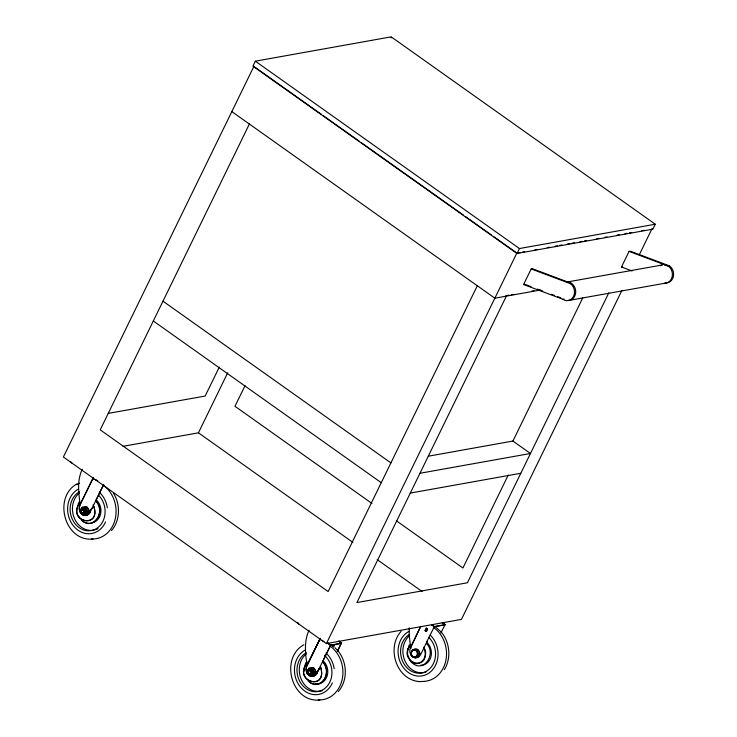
<?xml version="1.0" encoding="UTF-8"?>
<svg xmlns="http://www.w3.org/2000/svg" width="737" height="737" viewBox="0 0 737 737"><rect width="100%" height="100%" fill="white"/><g stroke="black" fill="none" stroke-linecap="round" stroke-linejoin="round"><path stroke-width="1.11" d="M409.228 627.813L409.275 635.939L410.822 648.588M303.939 670.587L304.031 669.049M80.858 511.607C85.363 502.689 84.571 519.788 81.042 510.796M81.356 511.183L81.383 510.732M307.882 671.729L308.232 673.498L309.494 674.198M308.223 671.665L308.306 672.632M307.974 672.08L308.858 670.265M308.315 672.015L308.398 671.462M80.932 511.248L81.356 510.032L82.415 509.562A1.76 1.492 79.8 0 1 83.926 511.69A1.76 1.492 79.8 0 1 81.954 512.943A1.76 1.492 79.8 0 1 81.125 510.382M307.965 671.324A1.76 1.492 79.8 0 0 308.794 673.885A1.76 1.492 79.8 0 0 310.765 672.623A1.76 1.492 79.8 0 0 309.254 670.504L307.817 671.729L308.683 673.719M308.895 674.576C316.21 671.693 303.801 666.755 309.153 674.254M83.705 513.164L84.626 511.883L84.147 509.663M84.626 511.883L84.7 511.331M84.921 511.828L84.469 509.728M85.262 511.773L84.433 509.304M85.603 511.708L84.718 509.249M311.419 672.826L310.59 670.357M311.76 672.77L311.309 670.661M312.101 672.706L311.521 670.504M312.442 672.641L311.521 670.191L309.752 670.246M312.552 672.08L311.558 673.922L308.646 674.033M84.082 511.8L83.419 509.792M84.184 511.34L83.364 512.851L81.816 512.436M84.423 511.745L83.76 509.728M84.092 512.841L84.866 511.22L84.405 509.958M85.105 511.625L85.16 510.704M85.345 511.579L85.354 510.667M311.705 672.153L311.447 673.038M312.184 672.513L311.64 670.596M407.976 648.486L407.487 654.244L410.076 660.278M80.996 510.796L82.351 509.267M307.836 671.739L308.867 670.541L308.563 670.956M81.383 510.078L81.475 512.215M308.223 671.011L308.066 672.632L309.033 673.959M78.104 504.209L79.172 502.035M304.943 665.152L305.109 664.682M407.764 649.371L410.831 644.433C395.797 662.489 431.412 673.6 424.245 648.514M85.842 514.776L87.583 511.202L89.039 510.944L88.283 509.046L87.169 507.213L82.102 507.314L80.361 510.888L82.231 514.619L87.298 514.518L89.039 510.944M312.681 675.718L314.423 672.144L315.878 671.877L315.123 669.979L314.008 668.146L308.941 668.247L307.2 671.822L309.07 675.553L314.137 675.451L315.878 671.877M416.267 657.164L418.017 653.59L419.417 653.341L417.547 649.601L412.527 649.702L410.785 653.277L412.656 657.008L417.676 656.916L419.417 653.341M320.3 638.417L319.37 641.033L320.392 638.408M84.967 511.819L84.433 512.777L82.083 512.62M85.308 511.764L84.773 512.712M85.649 511.699L83.926 513.238M85.354 512.611L85.842 511.662M85.695 512.169L85.888 511.653M311.465 672.817L310.931 673.775M310.885 674.042L311.806 672.761M312.147 672.697L310.434 674.235M312.728 672.595L312 673.581M85.188 511.994L84.985 509.857M309.826 673.94L310.968 672.734L310.259 670.725M311.309 672.669L310.857 673.452M311.825 673.286L312.276 672.494M410.776 647.565L420.643 626.524M82.047 513.311L82.185 513.8M93.065 477.944L80.186 504.486C78.573 492.952 76.952 480.073 82.277 469.285M319.904 638.887L307.025 665.419C305.413 653.885 303.791 641.006 309.116 630.218M420.726 626.303L410.481 647.408A6.808 5.767 79.8 0 0 412.766 656.75A6.808 5.767 79.8 0 0 420.643 654.622L427.331 640.95M255.343 61.18L252.929 66.127L517.033 253.5L652.862 229.17L655.276 224.223L391.181 36.85L255.343 61.18L519.447 248.544L655.276 224.223M253.961 66.238L63.382 456.995L326.38 643.594L461.445 619.402L621.844 290.553M249.373 124.046L100.223 429.846L328.158 591.562L477.309 285.753M79.909 505.048L80.029 505.029A6.808 5.767 79.8 0 0 82.314 514.371A6.808 5.767 79.8 0 0 90.19 512.243L90.071 512.261A6.808 5.767 79.8 0 1 82.185 514.389A6.808 5.767 79.8 0 1 79.909 505.048L93.396 477.622M90.071 512.261L103.309 485.397M96.75 498.59L103.687 484.402M219.285 367.118L205.172 396.036L108.201 413.411M123.033 446.318L198.446 432.812L227.696 372.83M391.043 37.928L391.347 37.311M245.062 385.617L234.983 406.28L371.936 503.445M316.91 673.203L319.112 668.91L316.91 673.203A6.808 5.767 79.8 0 1 309.024 675.332A6.808 5.767 79.8 0 1 306.749 665.99L320.116 638.583M317.03 673.176A6.808 5.767 79.8 0 1 309.153 675.304A6.808 5.767 79.8 0 1 306.868 665.962L320.236 638.564M326.38 643.594L516.969 252.837M517.033 253.5L519.447 248.544M323.589 659.532L330.618 645.142L341.415 643.208L337.657 650.918M328.195 643.079L330.738 645.124L318.983 668.938M332.369 646.404L333.17 644.755L334.395 645.511L333.465 647.187M332.488 646.386L333.299 644.737L334.395 645.511M337.242 651.536L341.194 643.429M564.045 299.047L562.838 299.259L523.574 284.519L531.174 268.931L532.381 268.71L571.654 283.459A9.249 7.831 79.8 0 1 575.505 293.962A9.249 7.831 79.8 0 1 568.006 300.447M428.354 456.194L512.934 441.048L582.755 297.886M424.908 630.586L426.235 628.09L427.331 628.864C427.478 633.783 423.231 629.195 426.124 631.342M426.004 631.36L427.331 628.864M508.263 475.033L462.919 567.997L396.322 520.746M427.202 640.969L434.36 626.57L431.596 624.607M440.855 632.982L445.037 624.654L442.615 622.59M608.826 292.819L467.405 582.774L356.901 602.562L506.356 296.136L505.803 295.749M632.079 270.967L621.466 266.987L629.066 251.4L630.282 251.179L669.546 265.928A9.249 7.831 79.8 0 1 673.397 276.43A9.249 7.831 79.8 0 1 665.907 282.916M639.467 254.422L652.033 228.645M654.051 224.518L654.345 223.901M305.791 663.401L306.997 661.66M408.722 646.128L409.404 644.838M444.319 669.675C451.413 658.27 449.911 642.618 441.481 632.328M308.306 671.26L309.531 670.136L311.078 669.961M81.171 509.93L80.886 511.764L81.457 512.731M308.011 670.863L307.771 672.688M308.517 670.965L309.19 670.2M84.313 512.151L83.705 512.786M85.28 511.985L84.377 512.666M79.329 503.095C67.307 521.989 101.052 529.581 93.792 506.135M85.243 515.633L92.272 507.977M314.506 674.254L319.112 668.91M79.467 502.92C66.726 523.353 103.152 528.844 93.148 504.9M111.471 530.612C120.297 520.46 120.518 504.707 113.655 493.458M306.306 663.853C293.814 682.683 327.928 690.772 320.632 667.077C327.799 692.163 292.184 681.052 307.218 662.987M338.311 691.555C348.113 680.251 347.293 662.148 337.951 650.826M401.112 631.314C386.059 647.814 396.506 680.297 419.758 681.587M82.59 509.645L84.221 509.037L85.428 510.059L84.239 509.018L81.973 509.709M418.929 654.926L420.412 653.406M81.604 509.654L82.784 509.074M85.031 509.847L82.323 509.553L83.41 508.954M82.332 509.525L83.797 509.414M309.365 670.43L309.872 670.08M82.268 513.33L84.479 512.768M310.093 674.3L310.977 673.765M84.359 512.455L83.327 512.943M311.244 673.388L310.507 673.821L311.088 673.719M311.456 673.554L311.926 673.268M77.164 483.758C52.603 497.042 64.487 542.073 93.046 539.06M304.003 644.7C279.452 657.994 291.327 702.997 319.886 700.003M307.919 672.595L308.748 672.863L308.241 673.203M83.382 509.368L82.655 509.589L83.115 509.589M308.812 670.274L310.203 670.117M82.82 512.611L84.764 512.593M310.848 673.765L311.604 673.535M517.991 252.837L520.239 252.432M522.496 252.036L524.744 251.63M534.878 249.815L537.126 249.41M547.259 247.595L549.507 247.19M555.136 246.186L557.384 245.78M559.641 245.375L561.889 244.979M567.518 243.965L569.765 243.569M572.023 243.164L574.27 242.759M579.899 241.754L582.147 241.349M584.404 240.944L586.652 240.538M596.786 238.724L599.034 238.327M604.662 237.314L606.91 236.909M617.044 235.103L619.292 234.698M624.921 233.684L627.169 233.288M629.426 232.883L631.673 232.477M641.807 230.663L644.055 230.257M523.574 284.519L524.781 284.298M621.466 266.987L622.673 266.766M566.781 282.078L662.342 264.961A9.249 7.831 79.8 0 0 660.453 265.799M531.174 268.931L570.438 283.671L571.654 283.459L567.693 282.05M669.546 265.928L668.339 266.14L629.066 251.4M506.936 295.546L509.184 295.141M511.441 294.736L513.698 294.33M531.746 291.097L533.993 290.7M540.184 290.074L494.84 298.199L231.842 111.6M570.042 300.226L666.727 282.907M82.102 507.314L87.169 507.213M82.231 514.619L87.298 514.518M419.952 473.274L530.465 453.485L512.934 441.048M410.297 493.071L520.81 473.283M445.037 624.654L434.231 626.588L431.808 624.386M330.526 645.345L341.323 643.41M426.235 628.09L427.211 628.891M434.139 626.782L444.936 624.847M308.941 668.247L314.008 668.146M412.527 649.702L417.547 649.601M410.463 654.364L410.675 654.871A10.484 8.89 79.8 0 0 415.152 657.984L415.705 658.012M84.506 513.136L81.807 513.099M309.024 673.913L309.872 673.94M310.618 674.171L311.346 674.079M82.397 509.138L84.386 509M309.236 670.08L310.756 669.841M310.176 670.311L311.171 670.311M419.51 681.596L423.655 681.43M313.308 675.387L314.137 675.451M83.99 512.805L83.106 512.556M82.48 512.666L83.309 512.924M81.807 512.786L82.627 513.044M309.466 673.986L308.646 673.729M83.29 513.145L84.018 513.192M82.949 513.21L83.484 513.293M310.13 674.079L310.857 674.134M309.789 674.143L310.323 674.226M309.448 674.198L309.982 674.291M664.378 264.74L668.339 266.14A9.249 7.831 79.8 0 1 672.19 276.651A9.249 7.831 79.8 0 1 664.691 283.137M83.198 509.027L83.705 509.12M310.664 669.85L311.226 669.933M310.037 669.97L310.544 670.053M83.373 509.396L84.129 509.405M309.872 670.394L310.645 670.661M525.84 284.694L531.147 286.693M537.522 289.079L542.828 291.078M551.313 294.266L554.5 295.454M557.679 296.652L560.866 297.849M82.866 512.602L83.438 512.749M82.655 513.256L81.217 512.132M308.978 673.664L309.835 674.134M83.069 512.869L83.53 513.099M82.83 512.915L83.336 513.136M82.489 512.97L82.995 513.201M82.608 513.265L81.743 512.676L82.194 513.026M310.213 682.637C322.631 690.431 332.221 670.338 322.751 661.973M84 509.064L84.479 509.295M83.659 509.129L84.138 509.35M311.125 669.951L312.027 670.532M310.885 669.997L311.687 670.587M310.498 670.062L311.355 670.652M310.157 670.126L311.014 670.716M310.59 670.412L311.659 672.162M310.249 670.467L310.95 670.956M253.86 66.45L321.249 114.253M323.128 115.58L359.628 141.486M361.498 142.812L463.518 215.186M465.388 216.521L491.597 235.112M493.468 236.439L516.867 253.04M162.978 301.184L390.914 462.9M153.324 320.982L381.259 482.698M198.446 432.812L352.876 542.377M377.215 559.641L422.135 591.516M442.154 622.719L444.908 624.672L442.495 622.608M431.504 624.801L434.259 626.763M339.453 641.927L341.295 643.235L338.744 641.052M327.983 643.161L330.738 645.124M327.882 643.355L330.646 645.317M435.125 626.625L441.426 632.254M433.706 627.602L435.982 629.334A29.351 24.865 79.8 0 1 445.673 661.375A29.351 24.865 79.8 0 1 423.775 681.366M329.955 646.036L332.378 647.887A29.351 24.865 79.8 0 1 341.793 681.006A29.351 24.865 79.8 0 1 318.209 699.901M103.263 485.213L105.538 486.945A29.351 24.865 79.8 0 1 114.954 520.073A29.351 24.865 79.8 0 1 91.37 538.968M81.853 520.543C93.839 531.184 106.368 510.142 95.911 501.04M339.002 641.144L341.415 643.208M309.374 673.904L308.61 673.102M81.853 513.09L81.098 512.289M311.281 670.541L312 671.637M84.442 509.608L85.013 510.271M426.539 642.093L427.893 643.447A12.962 10.981 79.8 0 1 430.712 657.579A12.962 10.981 79.8 0 1 420.744 665.271M322.926 660.656L324.28 662.001A12.962 10.981 79.8 0 1 326.758 677.045A12.962 10.981 79.8 0 1 315.399 683.623M96.086 499.714L97.441 501.068A12.962 10.981 79.8 0 1 100.527 514.251A12.962 10.981 79.8 0 1 92.014 522.773M426.373 643.419C437.354 653.756 422.734 675.129 410.951 661.513M410.076 660.177C417.953 670.191 430.675 655.967 423.609 647.289M334.92 647.676L337.896 650.771M418.017 653.59L416.147 649.859M314.423 672.144L312.552 668.413M87.583 511.202L85.713 507.471M312.221 670.495L312.746 672.043M311.825 670.799L312.295 671.582M310.903 670.956L311.318 671.757M81.254 512.123L81.015 511.238M304.538 674.687L304.703 675.166M311.254 671.177L311.493 672.273M84.414 510.244L84.589 510.769M84.635 510.336L84.819 511.229M307.025 673.323L307.053 673.425A10.484 8.89 79.8 0 0 311.53 676.538M80.186 512.39L80.213 512.491A10.484 8.89 79.8 0 0 84.691 515.596M308.361 672.015L308.407 672.577M84.93 510.713L84.985 511.275M570.438 283.671A9.249 7.831 79.8 0 1 573.543 296.366A9.249 7.831 79.8 0 1 562.838 299.259M94.649 529.94A20.516 17.384 79.8 0 1 74.225 517.918A20.516 17.384 79.8 0 1 79.476 492.924M98.049 528.586A20.516 17.384 79.8 0 1 95.524 529.682M95.598 500.663A13.211 11.193 79.8 0 1 97.026 519.253A13.211 11.193 79.8 0 1 81.171 519.843M79.909 518.323A13.211 11.193 79.8 0 1 78.85 516.6M88.735 510.888A3.676 3.114 79.8 0 1 84.856 514.251M83.981 507.526A3.676 3.114 79.8 0 1 88.606 509.94M105.548 521.943A23.464 19.881 79.8 0 1 73.645 526.135A23.464 19.881 79.8 0 1 78.325 489.11M99.182 492.141A23.464 19.881 79.8 0 1 107.335 507.802M98.463 495.126A20.516 17.384 79.8 0 1 99.698 525.96A20.516 17.384 79.8 0 1 73.414 521.335A20.516 17.384 79.8 0 1 79.495 491.782M76.924 484.762A29.351 24.865 79.8 0 1 79.449 483.159M97.726 480.653A2.939 1.023 26 0 1 96.363 480.183M96.013 480.017A2.939 1.023 26 0 1 95.055 479.446M72.042 463.122A2.939 1.023 26 0 1 71.323 462.504M71.157 462.302A2.939 1.023 26 0 1 70.909 461.777M322.364 690.615A20.516 17.384 79.8 0 1 301.267 679.348A20.516 17.384 79.8 0 1 306.316 653.857M322.438 661.605A13.211 11.193 79.8 0 1 323.865 680.187A13.211 11.193 79.8 0 1 308.011 680.785M304.012 671.61A13.211 11.193 79.8 0 1 303.994 669.555M305.56 663.807A13.211 11.193 79.8 0 1 306.583 662.194M311.576 668.127A3.676 3.114 79.8 0 1 313.953 668.597M314.607 669.205A3.676 3.114 79.8 0 1 313.317 675.258M332.387 682.877A23.464 19.881 79.8 0 1 300.484 687.077A23.464 19.881 79.8 0 1 305.164 650.052M326.021 653.083A23.464 19.881 79.8 0 1 334.174 668.735M324.566 655.368A20.516 17.384 79.8 0 1 326.97 686.423A20.516 17.384 79.8 0 1 300.429 682.563A20.516 17.384 79.8 0 1 306.334 652.724M323.893 641.402A2.939 1.023 26 0 1 321.894 640.379M298.881 624.055A2.939 1.023 26 0 1 297.905 622.35M425.968 672.061A20.516 17.384 79.8 0 1 405.092 661.273A20.516 17.384 79.8 0 1 409.201 635.911M430.251 635.11A23.464 19.881 79.8 0 1 432.002 670.44A23.464 19.881 79.8 0 1 401.868 665.373A23.464 19.881 79.8 0 1 408.768 631.498M413.65 649.564A4.376 3.713 79.8 0 1 418.496 650.154A4.376 3.713 79.8 0 1 419.021 655.81A4.376 3.713 79.8 0 1 414.351 656.989M412.352 651.701A4.376 3.713 79.8 0 1 412.563 651.075M412.849 650.504A4.376 3.713 79.8 0 1 413.217 649.988M428.906 637.505A20.516 17.384 79.8 0 1 430.362 668.109A20.516 17.384 79.8 0 1 404.217 664.304A20.516 17.384 79.8 0 1 409.136 634.631M93.157 478.359L92.53 480.1L93.212 478.341M81.052 509.129A3.676 3.114 79.8 0 0 83.861 514.73A3.676 3.114 79.8 0 0 86.478 509.368A3.676 3.114 79.8 0 0 81.052 509.129M307.891 670.071A3.676 3.114 79.8 0 0 310.701 675.663A3.676 3.114 79.8 0 0 313.317 670.311A3.676 3.114 79.8 0 0 307.891 670.071M411.486 651.517A3.676 3.114 79.8 0 0 414.286 657.118A3.676 3.114 79.8 0 0 416.902 651.757A3.676 3.114 79.8 0 0 411.486 651.517"/></g></svg>
